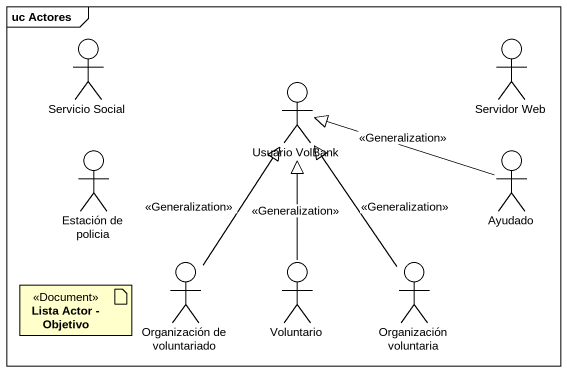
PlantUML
@startuml
mainframe uc Actores
actor "Servicio Social" as Servicio_Social
actor "Servidor Web" as Servidor_Web
actor "Usuario VolBank" as Usuario_VolBank
actor "Estación de policia" as Estación_de_policia
actor Ayudado
artifact "Lista Actor - Objetivo" as Lista_Actor_Objetivo <<Document>>
actor "Organización de voluntariado" as Organización_de_voluntariado
actor Voluntario
actor "Organización voluntaria" as Organización_voluntaria
Ayudado -left-|> Usuario_VolBank : <<Generalization>>
Organización_de_voluntariado -up-|> Usuario_VolBank : <<Generalization>>
Voluntario -up-|> Usuario_VolBank : <<Generalization>>
Organización_voluntaria -up-|> Usuario_VolBank : <<Generalization>>
@enduml
